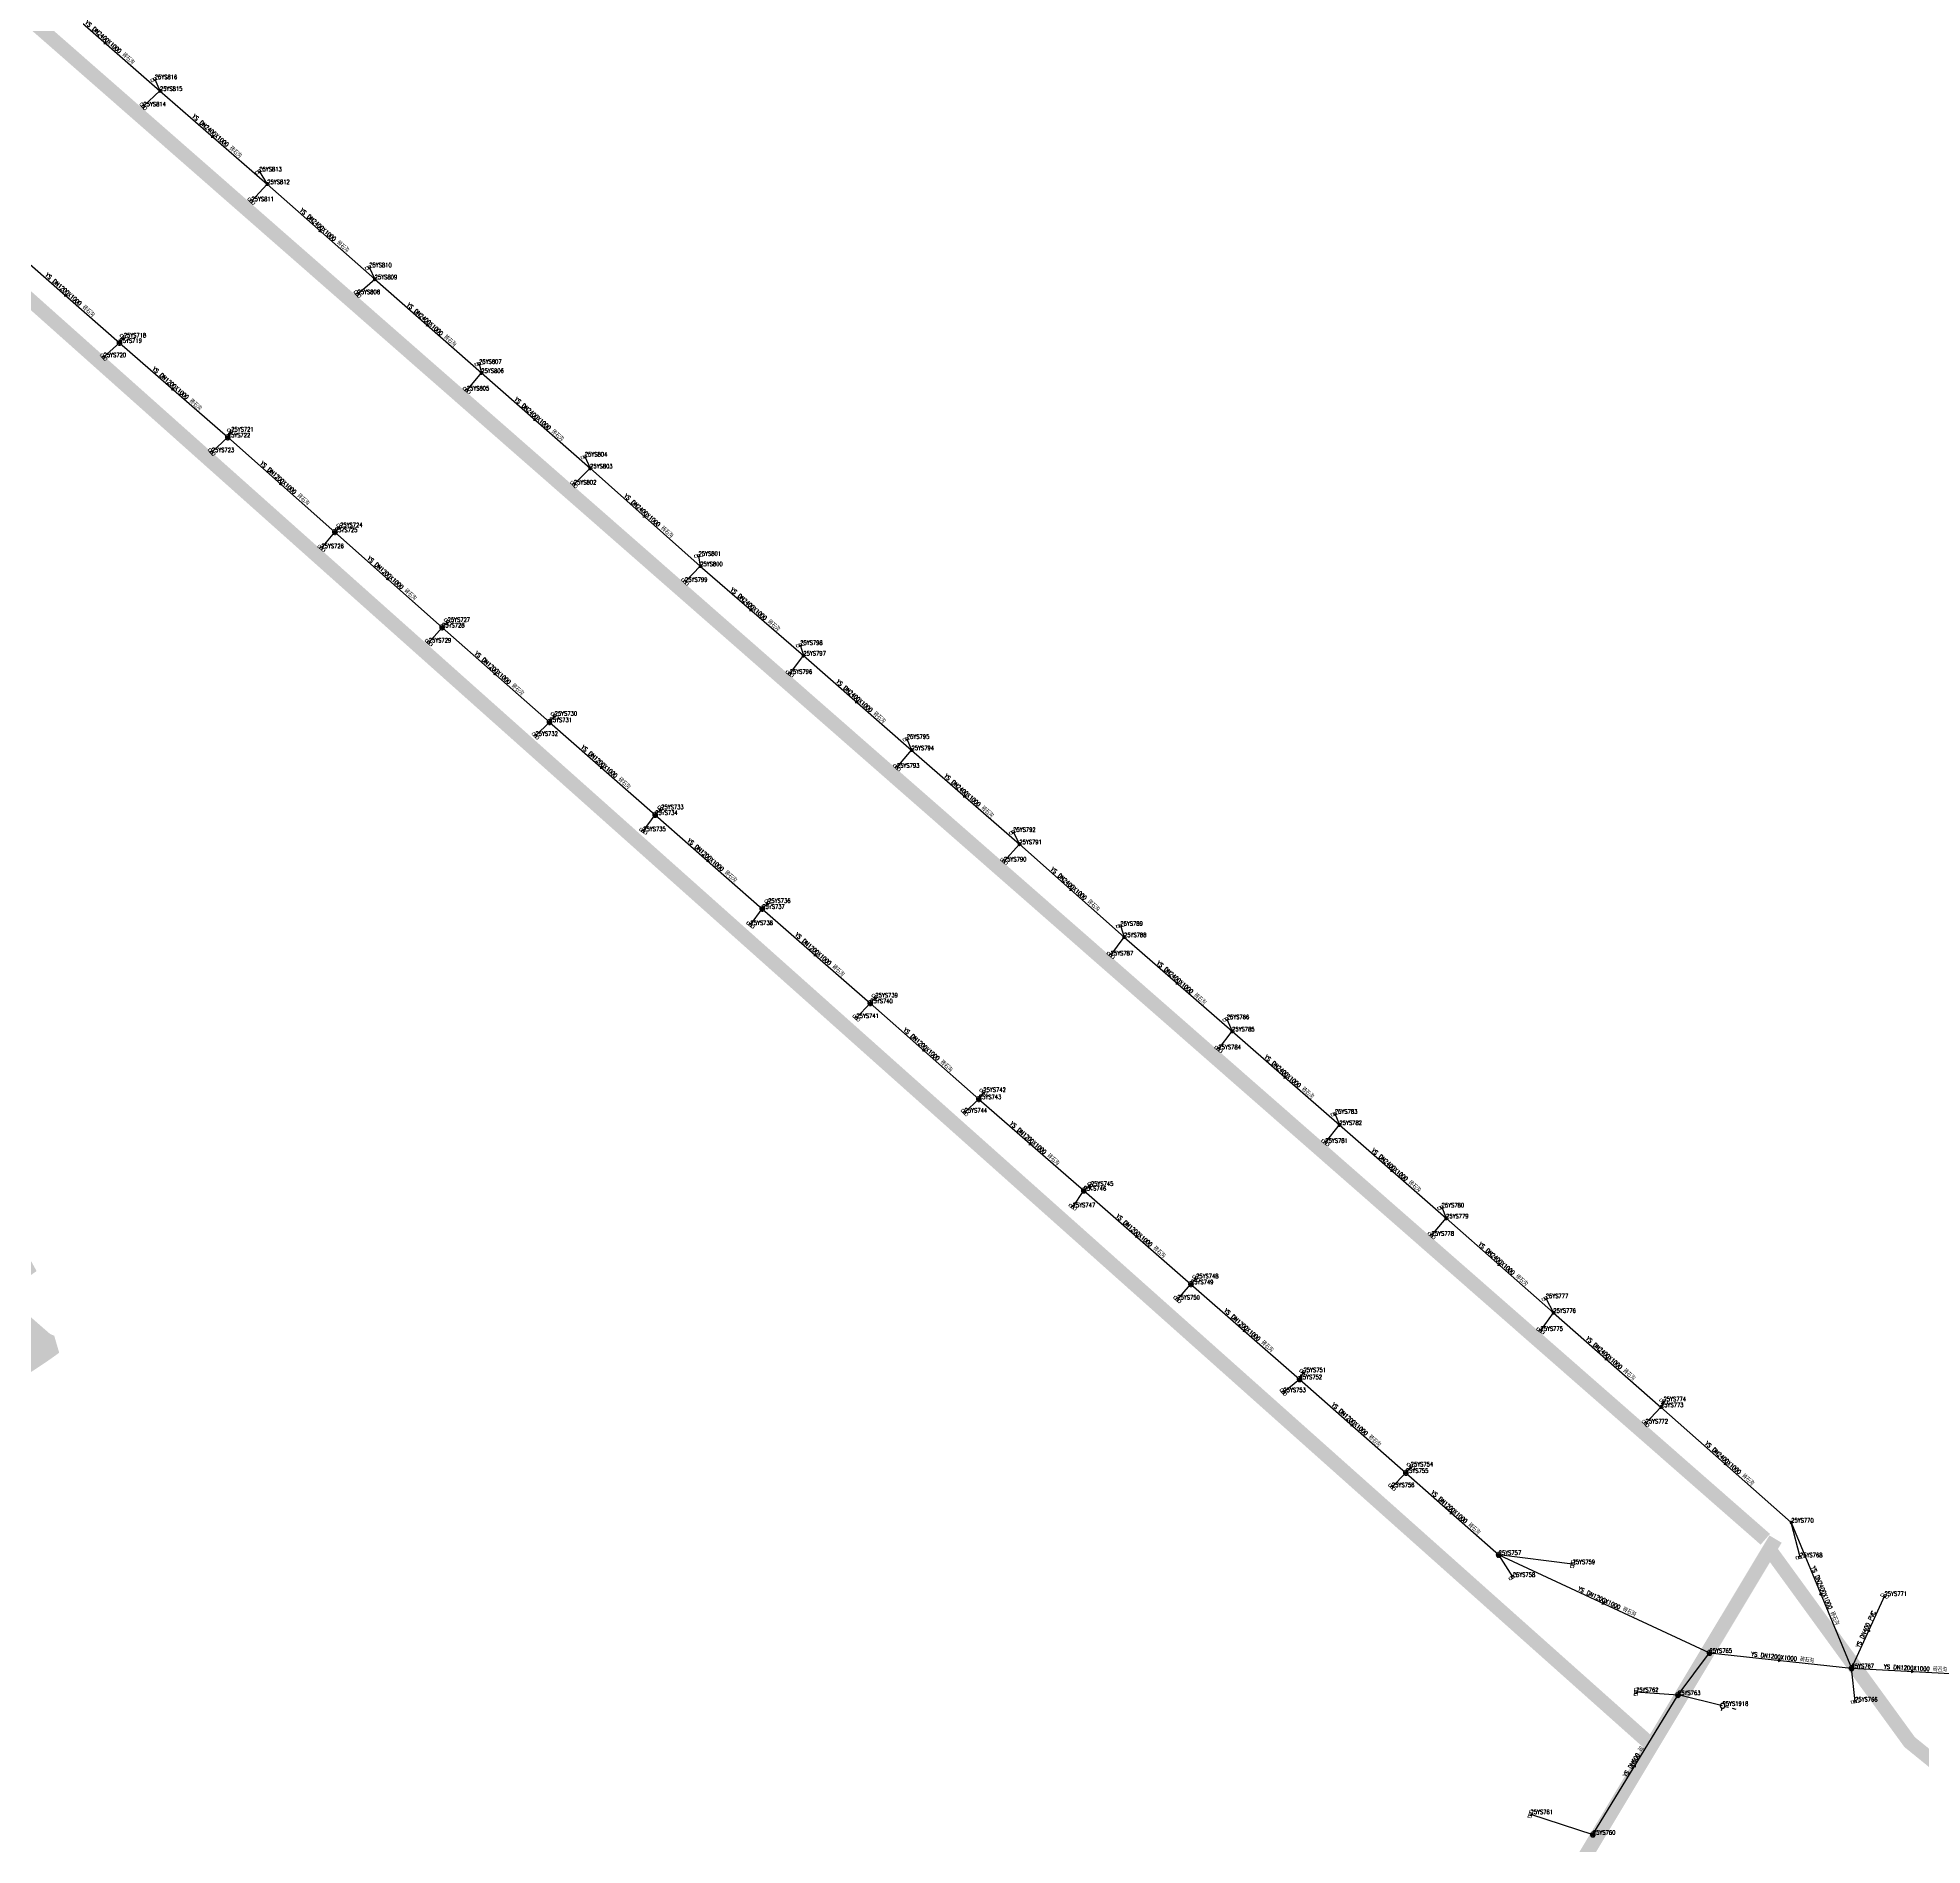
# Model space of a CAD drawing. Extents: x 78813 to 99477, y 2421021 to 2448125.
# Drawn here: x 88124.9 to 88521.8, y 2428303.8 to 2428684.7 of the extents above; entities that cross this region are included whole.
import ezdxf
from ezdxf.enums import TextEntityAlignment as Align

# ---------------------------------------------------------------- set-up
doc = ezdxf.new("R2010")
doc.units = 0
doc.set_wipeout_variables(frame=1)
doc.layers.get('0').update_dxf_attribs({"linetype": 'CONTINUOUS'})
doc.layers.add('DX_YS', color=42, linetype='CONTINUOUS')
doc.layers.add('道路', color=5, linetype='CONTINUOUS')
doc.layers.add('YSLINE', color=7, linetype='CONTINUOUS', true_color=0xcc9900)
doc.layers.add('道路名称', color=7, linetype='CONTINUOUS', lineweight=0)
doc.styles.add('CcNameZT', font='txt.SHX', dxfattribs={"width": 0.8, "bigfont": 'HZTXT.SHX'})
doc.styles.add('PointNameZT', font='txt.SHX', dxfattribs={"width": 0.8, "bigfont": 'HZTXT.SHX'})
doc.styles.add('宋体0.7', font='', dxfattribs={"width": 0.7})
doc.styles.get('宋体0.7').set_extended_font_data('SimSun')

# ---------------------------------------------------------------- blocks, each defined once
blk = doc.blocks.new('PS雨篦')
blk.add_lwpolyline([(-1.5, 0.5), (0, 0.5), (1.5, 0.5), (1.5, -0.5), (0, -0.5), (-1.5, -0.5)], close=True)
blk.add_wipeout([(-1.5, 0.5), (0, 0.5), (1.5, 0.5), (1.5, -0.5), (0, -0.5), (-1.5, -0.5)])
for p, q in [((-0.51, -0.5), (-0.51, 0.5)), ((0.49, -0.5), (0.49, 0.5))]:
    blk.add_line(p, q)
blk = doc.blocks.new('GC546')
at = {"color": 0}
for p in [(0.866, 0.5), (0.866, -0.5)]:
    blk.add_line(p, (0, 0), dxfattribs=at)
blk = doc.blocks.new('PS雨水井')
blk.add_lwpolyline([(1, 0), (1, 0.07), (0.99, 0.14), (0.98, 0.21), (0.96, 0.28), (0.94, 0.34), (0.91, 0.41), (0.88, 0.47), (0.85, 0.53), (0.81, 0.59), (0.77, 0.64), (0.72, 0.69), (0.67, 0.74), (0.62, 0.79), (0.56, 0.83), (0.5, 0.87), (0.44, 0.9), (0.37, 0.93), (0.31, 0.95), (0.24, 0.97), (0.17, 0.98), (0.1, 0.99), (0.03, 1), (-0.03, 1), (-0.1, 0.99), (-0.17, 0.98), (-0.24, 0.97), (-0.31, 0.95), (-0.37, 0.93), (-0.44, 0.9), (-0.5, 0.87), (-0.56, 0.83), (-0.62, 0.79), (-0.67, 0.74), (-0.72, 0.69), (-0.77, 0.64), (-0.81, 0.59), (-0.85, 0.53), (-0.88, 0.47), (-0.91, 0.41), (-0.94, 0.34), (-0.96, 0.28), (-0.98, 0.21), (-0.99, 0.14), (-1, 0.07), (-1, 0), (-1, -0.07), (-0.99, -0.14), (-0.98, -0.21), (-0.96, -0.28), (-0.94, -0.34), (-0.91, -0.41), (-0.88, -0.47), (-0.85, -0.53), (-0.81, -0.59), (-0.77, -0.64), (-0.72, -0.69), (-0.67, -0.74), (-0.62, -0.79), (-0.56, -0.83), (-0.5, -0.87), (-0.44, -0.9), (-0.37, -0.93), (-0.31, -0.95), (-0.24, -0.97), (-0.17, -0.98), (-0.1, -0.99), (-0.03, -1), (0.03, -1), (0.1, -0.99), (0.17, -0.98), (0.24, -0.97), (0.31, -0.95), (0.37, -0.93), (0.44, -0.9), (0.5, -0.87), (0.56, -0.83), (0.62, -0.79), (0.67, -0.74), (0.72, -0.69), (0.77, -0.64), (0.81, -0.59), (0.85, -0.53), (0.88, -0.47), (0.91, -0.41), (0.94, -0.34), (0.96, -0.28), (0.98, -0.21), (0.99, -0.14), (1, 0)], close=True)
blk.add_wipeout([(1, 0), (1, 0.07), (0.99, 0.14), (0.98, 0.21), (0.96, 0.28), (0.94, 0.34), (0.91, 0.41), (0.88, 0.47), (0.85, 0.53), (0.81, 0.59), (0.77, 0.64), (0.72, 0.69), (0.67, 0.74), (0.62, 0.79), (0.56, 0.83), (0.5, 0.87), (0.44, 0.9), (0.37, 0.93), (0.31, 0.95), (0.24, 0.97), (0.17, 0.98), (0.1, 0.99), (0.03, 1), (-0.03, 1), (-0.1, 0.99), (-0.17, 0.98), (-0.24, 0.97), (-0.31, 0.95), (-0.37, 0.93), (-0.44, 0.9), (-0.5, 0.87), (-0.56, 0.83), (-0.62, 0.79), (-0.67, 0.74), (-0.72, 0.69), (-0.77, 0.64), (-0.81, 0.59), (-0.85, 0.53), (-0.88, 0.47), (-0.91, 0.41), (-0.94, 0.34), (-0.96, 0.28), (-0.98, 0.21), (-0.99, 0.14), (-1, 0.07), (-1, 0), (-1, -0.07), (-0.99, -0.14), (-0.98, -0.21), (-0.96, -0.28), (-0.94, -0.34), (-0.91, -0.41), (-0.88, -0.47), (-0.85, -0.53), (-0.81, -0.59), (-0.77, -0.64), (-0.72, -0.69), (-0.67, -0.74), (-0.62, -0.79), (-0.56, -0.83), (-0.5, -0.87), (-0.44, -0.9), (-0.37, -0.93), (-0.31, -0.95), (-0.24, -0.97), (-0.17, -0.98), (-0.1, -0.99), (-0.03, -1), (0.03, -1), (0.1, -0.99), (0.17, -0.98), (0.24, -0.97), (0.31, -0.95), (0.37, -0.93), (0.44, -0.9), (0.5, -0.87), (0.56, -0.83), (0.62, -0.79), (0.67, -0.74), (0.72, -0.69), (0.77, -0.64), (0.81, -0.59), (0.85, -0.53), (0.88, -0.47), (0.91, -0.41), (0.94, -0.34), (0.96, -0.28), (0.98, -0.21), (0.99, -0.14)])
for p, q in [((-1, 0), (0, 0)), ((-0.88, 0.48), (0, 0.47)), ((0, 1), (0, 0)), ((0, 0.47), (0.88, 0.47)), ((0, 0), (0, -1)), ((0, 0), (1, 0)), ((-0.88, -0.48), (0, -0.48)), ((0, -0.48), (0.88, -0.48))]:
    blk.add_line(p, q)
blk = doc.blocks.new('PS管线点')
blk.add_wipeout([(0.5, 0), (0.5, 0.03), (0.5, 0.07), (0.49, 0.1), (0.48, 0.14), (0.47, 0.17), (0.46, 0.2), (0.44, 0.23), (0.42, 0.26), (0.4, 0.29), (0.38, 0.32), (0.36, 0.35), (0.33, 0.37), (0.31, 0.39), (0.28, 0.41), (0.25, 0.43), (0.22, 0.45), (0.19, 0.46), (0.15, 0.48), (0.12, 0.49), (0.09, 0.49), (0.05, 0.5), (0.02, 0.5), (-0.02, 0.5), (-0.05, 0.5), (-0.09, 0.49), (-0.12, 0.49), (-0.15, 0.48), (-0.19, 0.46), (-0.22, 0.45), (-0.25, 0.43), (-0.28, 0.41), (-0.31, 0.39), (-0.33, 0.37), (-0.36, 0.35), (-0.38, 0.32), (-0.4, 0.29), (-0.42, 0.26), (-0.44, 0.23), (-0.46, 0.2), (-0.47, 0.17), (-0.48, 0.14), (-0.49, 0.1), (-0.5, 0.07), (-0.5, 0.03), (-0.5, 0), (-0.5, -0.03), (-0.5, -0.07), (-0.49, -0.1), (-0.48, -0.14), (-0.47, -0.17), (-0.46, -0.2), (-0.44, -0.23), (-0.42, -0.26), (-0.4, -0.29), (-0.38, -0.32), (-0.36, -0.35), (-0.33, -0.37), (-0.31, -0.39), (-0.28, -0.41), (-0.25, -0.43), (-0.22, -0.45), (-0.19, -0.46), (-0.15, -0.48), (-0.12, -0.49), (-0.09, -0.49), (-0.05, -0.5), (-0.02, -0.5), (0.02, -0.5), (0.05, -0.5), (0.09, -0.49), (0.12, -0.49), (0.15, -0.48), (0.19, -0.46), (0.22, -0.45), (0.25, -0.43), (0.28, -0.41), (0.31, -0.39), (0.33, -0.37), (0.36, -0.35), (0.38, -0.32), (0.4, -0.29), (0.42, -0.26), (0.44, -0.23), (0.46, -0.2), (0.47, -0.17), (0.48, -0.14), (0.49, -0.1), (0.5, -0.07)])
blk.add_lwpolyline([(0.5, 0), (0.5, 0.03), (0.5, 0.07), (0.49, 0.1), (0.48, 0.14), (0.47, 0.17), (0.46, 0.2), (0.44, 0.23), (0.42, 0.26), (0.4, 0.29), (0.38, 0.32), (0.36, 0.35), (0.33, 0.37), (0.31, 0.39), (0.28, 0.41), (0.25, 0.43), (0.22, 0.45), (0.19, 0.46), (0.15, 0.48), (0.12, 0.49), (0.09, 0.49), (0.05, 0.5), (0.02, 0.5), (-0.02, 0.5), (-0.05, 0.5), (-0.09, 0.49), (-0.12, 0.49), (-0.15, 0.48), (-0.19, 0.46), (-0.22, 0.45), (-0.25, 0.43), (-0.28, 0.41), (-0.31, 0.39), (-0.33, 0.37), (-0.36, 0.35), (-0.38, 0.32), (-0.4, 0.29), (-0.42, 0.26), (-0.44, 0.23), (-0.46, 0.2), (-0.47, 0.17), (-0.48, 0.14), (-0.49, 0.1), (-0.5, 0.07), (-0.5, 0.03), (-0.5, 0), (-0.5, -0.03), (-0.5, -0.07), (-0.49, -0.1), (-0.48, -0.14), (-0.47, -0.17), (-0.46, -0.2), (-0.44, -0.23), (-0.42, -0.26), (-0.4, -0.29), (-0.38, -0.32), (-0.36, -0.35), (-0.33, -0.37), (-0.31, -0.39), (-0.28, -0.41), (-0.25, -0.43), (-0.22, -0.45), (-0.19, -0.46), (-0.15, -0.48), (-0.12, -0.49), (-0.09, -0.49), (-0.05, -0.5), (-0.02, -0.5), (0.02, -0.5), (0.05, -0.5), (0.09, -0.49), (0.12, -0.49), (0.15, -0.48), (0.19, -0.46), (0.22, -0.45), (0.25, -0.43), (0.28, -0.41), (0.31, -0.39), (0.33, -0.37), (0.36, -0.35), (0.38, -0.32), (0.4, -0.29), (0.42, -0.26), (0.44, -0.23), (0.46, -0.2), (0.47, -0.17), (0.48, -0.14), (0.49, -0.1), (0.5, -0.07), (0.5, 0)], close=True)
blk = doc.blocks.new('PS预留口')
blk.add_lwpolyline([(4.2, 0), (5.8, 0)])
blk.add_wipeout([(1, 0), (1, 0.07), (0.99, 0.14), (0.98, 0.21), (0.96, 0.28), (0.94, 0.34), (0.91, 0.41), (0.88, 0.47), (0.85, 0.53), (0.81, 0.59), (0.77, 0.64), (0.72, 0.69), (0.67, 0.74), (0.62, 0.79), (0.56, 0.83), (0.5, 0.87), (0.44, 0.9), (0.37, 0.93), (0.31, 0.95), (0.24, 0.97), (0.17, 0.98), (0.1, 0.99), (0.03, 1), (-0.03, 1), (-0.1, 0.99), (-0.17, 0.98), (-0.24, 0.97), (-0.31, 0.95), (-0.37, 0.93), (-0.44, 0.9), (-0.5, 0.87), (-0.56, 0.83), (-0.62, 0.79), (-0.67, 0.74), (-0.72, 0.69), (-0.77, 0.64), (-0.81, 0.59), (-0.85, 0.53), (-0.88, 0.47), (-0.91, 0.41), (-0.94, 0.34), (-0.96, 0.28), (-0.98, 0.21), (-0.99, 0.14), (-1, 0.07), (-1, 0), (-1, -0.07), (-0.99, -0.14), (-0.98, -0.21), (-0.96, -0.28), (-0.94, -0.34), (-0.91, -0.41), (-0.88, -0.47), (-0.85, -0.53), (-0.81, -0.59), (-0.77, -0.64), (-0.72, -0.69), (-0.67, -0.74), (-0.62, -0.79), (-0.56, -0.83), (-0.5, -0.87), (-0.44, -0.9), (-0.37, -0.93), (-0.31, -0.95), (-0.24, -0.97), (-0.17, -0.98), (-0.1, -0.99), (-0.03, -1), (0.03, -1), (0.1, -0.99), (0.17, -0.98), (0.24, -0.97), (0.31, -0.95), (0.37, -0.93), (0.44, -0.9), (0.5, -0.87), (0.56, -0.83), (0.62, -0.79), (0.67, -0.74), (0.72, -0.69), (0.77, -0.64), (0.81, -0.59), (0.85, -0.53), (0.88, -0.47), (0.91, -0.41), (0.94, -0.34), (0.96, -0.28), (0.98, -0.21), (0.99, -0.14)])
blk.add_line((1, 0), (2.6, 0))
blk.add_lwpolyline([(1, 0), (1, 0.07), (0.99, 0.14), (0.98, 0.21), (0.96, 0.28), (0.94, 0.34), (0.91, 0.41), (0.88, 0.47), (0.85, 0.53), (0.81, 0.59), (0.77, 0.64), (0.72, 0.69), (0.67, 0.74), (0.62, 0.79), (0.56, 0.83), (0.5, 0.87), (0.44, 0.9), (0.37, 0.93), (0.31, 0.95), (0.24, 0.97), (0.17, 0.98), (0.1, 0.99), (0.03, 1), (-0.03, 1), (-0.1, 0.99), (-0.17, 0.98), (-0.24, 0.97), (-0.31, 0.95), (-0.37, 0.93), (-0.44, 0.9), (-0.5, 0.87), (-0.56, 0.83), (-0.62, 0.79), (-0.67, 0.74), (-0.72, 0.69), (-0.77, 0.64), (-0.81, 0.59), (-0.85, 0.53), (-0.88, 0.47), (-0.91, 0.41), (-0.94, 0.34), (-0.96, 0.28), (-0.98, 0.21), (-0.99, 0.14), (-1, 0.07), (-1, 0), (-1, -0.07), (-0.99, -0.14), (-0.98, -0.21), (-0.96, -0.28), (-0.94, -0.34), (-0.91, -0.41), (-0.88, -0.47), (-0.85, -0.53), (-0.81, -0.59), (-0.77, -0.64), (-0.72, -0.69), (-0.67, -0.74), (-0.62, -0.79), (-0.56, -0.83), (-0.5, -0.87), (-0.44, -0.9), (-0.37, -0.93), (-0.31, -0.95), (-0.24, -0.97), (-0.17, -0.98), (-0.1, -0.99), (-0.03, -1), (0.03, -1), (0.1, -0.99), (0.17, -0.98), (0.24, -0.97), (0.31, -0.95), (0.37, -0.93), (0.44, -0.9), (0.5, -0.87), (0.56, -0.83), (0.62, -0.79), (0.67, -0.74), (0.72, -0.69), (0.77, -0.64), (0.81, -0.59), (0.85, -0.53), (0.88, -0.47), (0.91, -0.41), (0.94, -0.34), (0.96, -0.28), (0.98, -0.21), (0.99, -0.14), (1, 0)], close=True)
for points in [[(0, 1), (0, 2)], [(0, -2), (0, -1)]]:
    blk.add_lwpolyline(points)

msp = doc.modelspace()

# ---------------------------------------------------------------- block references
at = {"layer": 'DX_YS', "yscale": 0.5, "zscale": 0.5}
for p, xscale, rotation in [((88139.31, 2428683.38, -0.06), 0.4999999999330828, 138.811385430074), ((88161.92, 2428663.67, -0.07), 0.5000000000248158, 139.0081829275764), ((88184.53, 2428643.82, -0.06), 0.5000000000861484, 138.4600836943653), ((88130.94, 2428630.21, 0.77), 0.5000000001359923, 138.6704766716027), ((88207.08, 2428623.93, 0.06), 0.4999999999159124, 138.7015924785446), ((88153.5, 2428610.45, 0.76), 0.4999999999485993, 138.8811477616203), ((88229.77, 2428604.01, 0.28), 0.5000000000012994, 138.7394426717123), ((88176.19, 2428590.51, 0.78), 0.4999999999679078, 138.5007369138855), ((88252.82, 2428583.66, 0.46), 0.4999999999832415, 138.3693742809312), ((88198.76, 2428570.49, 0.81), 0.5000000001264766, 138.3505531153982), ((88275.28, 2428563.93, 0.59), 0.4999999999597586, 139.0524919222914), ((88221.36, 2428550.48, 0.86), 0.5000000000812644, 138.5957674522477), ((88297.53, 2428544.55, 0.67), 0.4999999998730018, 138.8560958205242), ((88243.8, 2428530.72, 0.83), 0.4999999999633657, 138.6947315451517), ((88320.29, 2428524.68, 0.67), 0.5000000000737278, 138.8984821107776), ((88266.21, 2428511.06, 0.83), 0.4999999999900341, 138.7727427679446), ((88342.66, 2428504.98, 0.63), 0.4999999999270877, 138.3721104273048), ((88288.86, 2428491.22, 0.88), 0.5000000000181094, 138.8101510758511), ((88365.06, 2428485.27, 0.6), 0.4999999999739376, 138.9105884505693), ((88311.67, 2428471.17, 0.89), 0.4999999998594847, 138.5352710591512), ((88387.75, 2428465.47, 0.56), 0.4999999999200548, 138.8983200750661), ((88334.15, 2428451.42, 0.86), 0.4999999998638353, 138.889810111042), ((88410.29, 2428445.78, 0.47), 0.5000000001135537, 138.7835630987445), ((88356.49, 2428431.92, 0.85), 0.4999999998460968, 138.8755540752688), ((88432.81, 2428426, 0.49), 0.5000000000874283, 138.6550242722175), ((88379.23, 2428412.05, 0.88), 0.4999999998947676, 138.829496428665), ((88455.44, 2428406.12, 0.68), 0.4999999999510853, 138.7454439032812), ((88401.86, 2428392.18, 0.82), 0.4999999999329641, 138.5947968410399), ((88480.49, 2428384.01, 0.72), 0.5000000001143377, 138.4304530168421), ((88422.83, 2428373.67, 0.73), 0.4999999999409894, 138.5190929585116), ((88454.81, 2428354.71, 0.76), 0.5000000000608733, 155.079161883942), ((88500.57, 2428356.5, 0.69), 0.4999999998389701, 112.5360618418191), ((88510.41, 2428348.76, 3.01), 0.5000000001979956, 65.51409066020604), ((88491.98, 2428342.77, 0.78), 0.4999999999928442, 173.8258362254298), ((88519.97, 2428340.46, 0.76), 0.5000000000029868, 176.9817886640461), ((88461.4, 2428320.8, 2.43), 0.4999999998212341, 238.6293147793643)]:
    msp.add_blockref('GC546', p, dxfattribs=dict(at, xscale=xscale, rotation=rotation))

# ---------------------------------------------------------------- texts
at = {"layer": 'DX_YS', "style": 'CcNameZT', "width": 0.8}
for s, rotation, p in [(' YS DN2400X1000 砖石沟', 318.8114, (88139.48, 2428683.57, -0.07)), (' YS DN2400X1000 砖石沟', 319.0082, (88162.08, 2428663.86, -0.05)), (' YS DN2400X1000 砖石沟', 318.4601, (88184.7, 2428644.01, -0.08)), (' YS DN1200X1000 砖石沟', 318.6705, (88131.1, 2428630.4, 0.82)), (' YS DN2400X1000 砖石沟', 318.7016, (88207.25, 2428624.12, -0.04)), (' YS DN1200X1000 砖石沟', 318.8811, (88153.66, 2428610.64, 0.73)), (' YS DN2400X1000 砖石沟', 318.7394, (88229.93, 2428604.2, 0.17)), (' YS DN1200X1000 砖石沟', 318.5007, (88176.35, 2428590.7, 0.78)), (' YS DN2400X1000 砖石沟', 318.3694, (88252.99, 2428583.85, 0.39)), (' YS DN1200X1000 砖石沟', 318.3505, (88198.92, 2428570.68, 0.78)), (' YS DN2400X1000 砖石沟', 319.0525, (88275.44, 2428564.12, 0.53)), (' YS DN1200X1000 砖石沟', 318.5958, (88221.52, 2428550.66, 0.84)), (' YS DN2400X1000 砖石沟', 318.8561, (88297.7, 2428544.74, 0.65)), (' YS DN1200X1000 砖石沟', 318.6947, (88243.97, 2428530.91, 0.88)), (' YS DN2400X1000 砖石沟', 318.8985, (88320.45, 2428524.87, 0.68)), (' YS DN1200X1000 砖石沟', 318.7727, (88266.37, 2428511.25, 0.77)), (' YS DN2400X1000 砖石沟', 318.3721, (88342.83, 2428505.17, 0.65)), (' YS DN1200X1000 砖石沟', 318.8101, (88289.02, 2428491.41, 0.88)), (' YS DN2400X1000 砖石沟', 318.9106, (88365.23, 2428485.45, 0.6)), (' YS DN1200X1000 砖石沟', 318.5353, (88311.83, 2428471.35, 0.88)), (' YS DN2400X1000 砖石沟', 318.8983, (88387.92, 2428465.66, 0.61)), (' YS DN1200X1000 砖石沟', 318.8898, (88334.31, 2428451.61, 0.9)), (' YS DN2400X1000 砖石沟', 318.7836, (88410.45, 2428445.96, 0.52)), (' YS DN1200X1000 砖石沟', 318.8755, (88356.65, 2428432.11, 0.82)), (' YS DN2400X1000 砖石沟', 318.655, (88432.98, 2428426.19, 0.43)), (' YS DN1200X1000 砖石沟', 318.8295, (88379.39, 2428412.24, 0.88)), (' YS DN2400X1000 砖石沟', 318.7454, (88455.61, 2428406.31, 0.56)), (' YS DN1200X1000 砖石沟', 318.5948, (88402.03, 2428392.36, 0.89)), (' YS DN2400X1000 砖石沟', 318.4304, (88480.66, 2428384.2, 0.8)), (' YS DN1200X1000 砖石沟', 318.5191, (88422.99, 2428373.85, 0.75)), (' YS DN2400X1000 砖石沟', 292.5361, (88500.81, 2428356.6, 0.64)), (' YS DN1200X1000 砖石沟', 335.0792, (88454.91, 2428354.93, 0.71)), (' YS DN400 PVC', 65.5141, (88510.18, 2428348.87, 3.22)), (' YS DN1200X1000 砖石沟', 353.8258, (88492, 2428343.02, 0.81)), (' YS DN1200X1000 砖石沟', 356.9818, (88519.99, 2428340.71, 0.74)), (' YS DN600 砼', 58.6293, (88461.19, 2428320.93, 2.55))]:
    msp.add_text(s, height=0.9, rotation=rotation, dxfattribs=at).set_placement(p, align=Align.CENTER)
at = {"layer": 'DX_YS', "style": 'PointNameZT', "width": 0.8}
for s, p in [('25YS816', (88149.52, 2428675.95, 1.93)), ('25YS815', (88150.62, 2428673.49, -0.05)), ('25YS814', (88147.13, 2428670.24, 1.93)), ('25YS813', (88171.54, 2428656.54, 1.84)), ('25YS812', (88173.22, 2428653.85, -0.08)), ('25YS811', (88169.88, 2428650.24, 1.79)), ('25YS810', (88194.7, 2428636.33, 1.59)), ('25YS809', (88195.85, 2428633.8, -0.04)), ('25YS808', (88192.23, 2428630.67, 1.76)), ('25YS719', (88142.09, 2428620.41, 0.73)), ('25YS718', (88142.99, 2428621.54, 2.4)), ('25YS720', (88138.75, 2428617.39, 2.55)), ('25YS807', (88217.83, 2428615.99, 2)), ('25YS806', (88218.31, 2428614.06, 0.17)), ('25YS805', (88215.24, 2428610.37, 1.82)), ('25YS722', (88164.91, 2428600.49, 0.78)), ('25YS721', (88165.62, 2428601.7, 2.18)), ('25YS723', (88161.53, 2428597.38, 2.48)), ('25YS804', (88240.12, 2428596.46, 2.09)), ('25YS803', (88241.22, 2428593.96, 0.39)), ('25YS802', (88237.8, 2428590.56, 2.02)), ('25YS725', (88187.47, 2428580.53, 0.78)), ('25YS724', (88188.56, 2428581.58, 2.19)), ('25YS726', (88184.63, 2428577.13, 2.42)), ('25YS801', (88264.07, 2428575.54, 2.03)), ('25YS800', (88264.42, 2428573.35, 0.53)), ('25YS799', (88261.21, 2428570.06, 2.15)), ('25YS727', (88211.21, 2428561.62, 2.23)), ('25YS729', (88207.24, 2428557.27, 2.44)), ('25YS728', (88210.04, 2428560.45, 0.84)), ('25YS798', (88285.47, 2428556.76, 2.1)), ('25YS797', (88286.14, 2428554.51, 0.65)), ('25YS796', (88283.26, 2428550.67, 2.12)), ('25YS730', (88233.75, 2428541.85, 2.23)), ('25YS732', (88229.7, 2428537.6, 2.35)), ('25YS731', (88232.67, 2428540.5, 0.88)), ('25YS795', (88307.94, 2428536.98, 2.1)), ('25YS794', (88308.93, 2428534.59, 0.68)), ('25YS793', (88305.85, 2428530.89, 2.1)), ('25YS734', (88254.93, 2428520.94, 0.77)), ('25YS733', (88256.19, 2428522.13, 2.27)), ('25YS735', (88252.41, 2428517.52, 2.32)), ('25YS792', (88330.33, 2428517.37, 2.16)), ('25YS791', (88331.64, 2428514.77, 0.65)), ('25YS790', (88328.39, 2428511.15, 2.34)), ('25YS737', (88277.49, 2428501.17, 0.88)), ('25YS736', (88278.71, 2428502.39, 2.25)), ('25YS738', (88275, 2428497.75, 2.34)), ('25YS789', (88352.91, 2428497.6, 2.19)), ('25YS788', (88353.68, 2428495.19, 0.6)), ('25YS787', (88350.88, 2428491.35, 2.32)), ('25YS740', (88300.23, 2428481.27, 0.88)), ('25YS739', (88301.32, 2428482.5, 2.34)), ('25YS741', (88297.31, 2428478.15, 2.43)), ('25YS786', (88375.32, 2428477.92, 2.25)), ('25YS785', (88376.45, 2428475.34, 0.61)), ('25YS784', (88373.57, 2428471.56, 2.39)), ('25YS742', (88324.05, 2428462.58, 2.37)), ('25YS744', (88320.11, 2428458.22, 2.49)), ('25YS743', (88323.1, 2428461.06, 0.9)), ('25YS783', (88398.1, 2428457.99, 2.33)), ('25YS782', (88399.06, 2428455.61, 0.52)), ('25YS781', (88396.08, 2428451.87, 2.41)), ('25YS746', (88345.2, 2428441.78, 0.82)), ('25YS745', (88346.71, 2428442.78, 2.38)), ('25YS747', (88342.87, 2428438.27, 2.56)), ('25YS780', (88420.59, 2428438.26, 2.18)), ('25YS779', (88421.52, 2428435.94, 0.43)), ('25YS778', (88418.46, 2428432.29, 2.41)), ('25YS749', (88367.78, 2428422.06, 0.88)), ('25YS748', (88368.86, 2428423.31, 2.38)), ('25YS750', (88364.91, 2428418.83, 2.61)), ('25YS777', (88442.52, 2428419.11, 2.46)), ('25YS776', (88444.11, 2428416.06, 0.56)), ('25YS775', (88441.4, 2428412.24, 2.54)), ('25YS752', (88390.67, 2428402.04, 0.89)), ('25YS751', (88391.5, 2428403.55, 2.44)), ('25YS753', (88387.25, 2428399.33, 2.79)), ('25YS773', (88466.78, 2428396.17, 0.8)), ('25YS774', (88467.33, 2428397.4, 2.93)), ('25YS772', (88463.53, 2428392.73, 2.71)), ('25YS755', (88413.05, 2428382.31, 0.75)), ('25YS754', (88414.07, 2428383.68, 2.18)), ('25YS756', (88410.12, 2428379.31, 2.6)), ('25YS770', (88494.21, 2428371.85, 0.63)), ('25YS757', (88432.6, 2428365.02, 0.71)), ('25YS759', (88448.16, 2428363.1, 3.09)), ('25YS768', (88496.07, 2428364.53, 3.07)), ('25YS758', (88435.56, 2428360.39, 3.08)), ('25YS771', (88513.88, 2428356.38, 3.22)), ('25YS765', (88477.01, 2428344.39, 0.82)), ('25YS767', (88506.94, 2428341.15, 0.74)), ('25YS762', (88461.52, 2428336.15, 3.12)), ('25YS763', (88470.37, 2428335.51, 2.3)), ('25YS1918', (88479.76, 2428333.23, 2.89)), ('25YS766', (88507.67, 2428334.12, 2.85)), ('25YS761', (88439.3, 2428310.42, 2.92)), ('25YS760', (88452.44, 2428306.09, 2.55))]:
    msp.add_text(s, height=0.9, dxfattribs=at).set_placement(p)
at = {"layer": '道路名称', "linetype": 'Continuous', "style": '宋体0.7', "width": 0.7}
msp.add_text('临港东路', height=70, rotation=318.8845, dxfattribs=at).set_placement((88013.05, 2428466.52), align=Align.MIDDLE)

# ---------------------------------------------------------------- next in the draw order: block references
at = {"layer": 'DX_YS', "yscale": 0.5, "zscale": 0.5}
for name, p, xscale, rotation in [('PS雨篦', (88149.52, 2428675.95, 1.93), 0.4999999999928186, 204.0787948064298), ('PS雨篦', (88147.13, 2428670.24, 1.93), 0.500000000010124, 312.9172802925214), ('PS雨篦', (88171.54, 2428656.54, 1.84), 0.4999999999807825, 212.0034650315814), ('PS雨篦', (88169.88, 2428650.24, 1.79), 0.5000000000371889, 317.3334398649625), ('PS雨篦', (88194.7, 2428636.33, 1.59), 0.5000000000259586, 204.3961428557597), ('PS雨篦', (88192.23, 2428630.67, 1.76), 0.5000000000075332, 310.8014787330369), ('PS雨篦', (88138.75, 2428617.39, 2.55), 0.4999999999949726, 312.1375947762436), ('PS雨篦', (88217.83, 2428615.99, 2), 0.499999999951348, 194.1271557477322), ('PS雨篦', (88215.24, 2428610.37, 1.82), 0.4999999999453932, 320.2723448936687), ('PS雨篦', (88161.53, 2428597.38, 2.48), 0.5000000000441099, 312.6515354064258), ('PS雨篦', (88240.12, 2428596.46, 2.09), 0.4999999999121172, 203.8730807819248), ('PS雨篦', (88237.8, 2428590.56, 2.02), 0.5000000000905296, 314.8406357676417), ('PS雨篦', (88184.63, 2428577.13, 2.42), 0.4999999999956283, 320.1132335660719), ('PS雨篦', (88264.07, 2428575.54, 2.03), 0.5000000000280325, 189.0933338519635), ('PS雨篦', (88261.21, 2428570.06, 2.15), 0.5000000001370798, 315.7488641893104), ('PS雨篦', (88207.24, 2428557.27, 2.44), 0.4999999998459172, 318.6144830928969), ('PS雨篦', (88285.47, 2428556.76, 2.1), 0.5000000000489027, 196.4818261862416), ('PS雨篦', (88283.26, 2428550.67, 2.12), 0.5000000001013364, 323.2232972111827), ('PS雨篦', (88307.94, 2428536.98, 2.1), 0.4999999999171878, 202.5111089435965), ('PS雨篦', (88305.85, 2428530.89, 2.1), 0.4999999999809476, 320.2218417000219), ('PS雨篦', (88252.41, 2428517.52, 2.32), 0.4999999999290449, 323.6757342323928), ('PS雨篦', (88330.33, 2428517.37, 2.16), 0.4999999999925651, 206.9003167672055), ('PS雨篦', (88328.39, 2428511.15, 2.34), 0.4999999999655035, 318.061740315407), ('PS雨篦', (88275, 2428497.75, 2.34), 0.4999999999256747, 323.98358241155), ('PS雨篦', (88352.91, 2428497.6, 2.19), 0.4999999999559798, 197.7041018141946), ('PS雨篦', (88350.88, 2428491.35, 2.32), 0.4999999999268255, 324.0080929055937), ('PS雨篦', (88375.32, 2428477.92, 2.25), 0.4999999999651379, 203.6153963210605), ('PS雨篦', (88373.57, 2428471.56, 2.39), 0.4999999999320687, 322.7267026801531), ('PS雨篦', (88398.1, 2428457.99, 2.33), 0.4999999999860056, 201.9588947704219), ('PS雨篦', (88396.08, 2428451.87, 2.41), 0.5000000001001171, 321.4935937210604), ('PS雨篦', (88342.87, 2428438.27, 2.56), 0.4999999998733203, 326.3929807417729), ('PS雨篦', (88420.59, 2428438.26, 2.18), 0.4999999999462924, 201.8355242503873), ('PS雨篦', (88418.46, 2428432.29, 2.41), 0.5000000001199667, 320.0324679057132), ('PS雨篦', (88364.91, 2428418.83, 2.61), 0.5000000001392739, 318.4313856407343), ('PS雨篦', (88442.52, 2428419.11, 2.46), 0.499999999980905, 207.4294900557586), ('PS雨篦', (88441.4, 2428412.24, 2.54), 0.5000000000394762, 324.6858712906256), ('PS雨篦', (88387.25, 2428399.33, 2.79), 0.499999999989877, 308.4180553472548), ('PS雨篦', (88467.33, 2428397.4, 2.93), 0.499999999914522, 155.7293788595003), ('PS雨篦', (88463.53, 2428392.73, 2.71), 0.4999999999592705, 316.6590436794834), ('PS雨篦', (88448.16, 2428363.1, 3.09), 0.4999999999318548, 82.95068532974109), ('PS雨篦', (88496.07, 2428364.53, 3.07), 0.4999999999416129, 14.32678377155519), ('PS雨篦', (88435.56, 2428360.39, 3.08), 0.5000000000067286, 32.58064044999072), ('PS雨篦', (88513.88, 2428356.38, 3.22), 0.5000000000355361, 155.5140906407336), ('PS雨篦', (88461.52, 2428336.15, 3.12), 0.4999999998419914, 265.8702171851538), ('PS预留口', (88479.76, 2428333.23, 2.89), 0.4999999999530151, 346.3378854644884), ('PS雨篦', (88507.67, 2428334.12, 2.85), 0.4999999999836576, 5.912258455147649), ('PS雨篦', (88439.3, 2428310.42, 2.92), 0.5000000001556867, 251.7576038876431)]:
    msp.add_blockref(name, p, dxfattribs=dict(at, xscale=xscale, rotation=rotation))
at = {"layer": 'DX_YS', "xscale": 0.5, "yscale": 0.5, "zscale": 0.5}
for name, p in [('PS雨水井', (88142.09, 2428620.41, 0.73)), ('PS雨水井', (88164.91, 2428600.49, 0.78)), ('PS雨水井', (88187.47, 2428580.53, 0.78)), ('PS雨水井', (88210.04, 2428560.45, 0.84)), ('PS雨水井', (88232.67, 2428540.5, 0.88)), ('PS雨水井', (88254.93, 2428520.94, 0.77)), ('PS雨水井', (88277.49, 2428501.17, 0.88)), ('PS雨水井', (88300.23, 2428481.27, 0.88)), ('PS雨水井', (88323.1, 2428461.06, 0.9)), ('PS雨水井', (88345.2, 2428441.78, 0.82)), ('PS雨水井', (88367.78, 2428422.06, 0.88)), ('PS管线点', (88444.11, 2428416.06, 0.56)), ('PS雨水井', (88390.67, 2428402.04, 0.89)), ('PS雨水井', (88413.05, 2428382.31, 0.75)), ('PS管线点', (88494.21, 2428371.85, 0.63)), ('PS雨水井', (88432.6, 2428365.02, 0.71)), ('PS雨水井', (88477.01, 2428344.39, 0.82)), ('PS雨水井', (88506.94, 2428341.15, 0.74)), ('PS雨水井', (88470.37, 2428335.51, 2.3)), ('PS雨水井', (88452.44, 2428306.09, 2.55))]:
    msp.add_blockref(name, p, dxfattribs=at)

# ---------------------------------------------------------------- next in the draw order: linework, layer by layer
at = {"layer": 'YSLINE'}
for p, q in [((88442.52, 2428419.11, 2.46), (88444.11, 2428416.06, 1.94)), ((88441.4, 2428412.24, 2.54), (88444.11, 2428416.06, 1.97)), ((88494.21, 2428371.85, 0.63), (88506.94, 2428341.15, 0.74)), ((88496.07, 2428364.53, 3.07), (88494.21, 2428371.85, 2.97)), ((88432.6, 2428365.02, 0.71), (88477.01, 2428344.39, 0.82)), ((88448.16, 2428363.1, 3.09), (88432.6, 2428365.02, 2.81)), ((88435.56, 2428360.39, 3.08), (88432.6, 2428365.02, 2.73)), ((88513.88, 2428356.38, 3.22), (88506.94, 2428341.15, 2.8)), ((88470.37, 2428335.51, 2.3), (88477.01, 2428344.39, 0.82)), ((88477.01, 2428344.39, 0.82), (88506.94, 2428341.15, 0.74)), ((88506.94, 2428341.15, 0.74), (88533, 2428339.78, 0.78)), ((88507.67, 2428334.12, 2.85), (88506.94, 2428341.15, 2.5)), ((88452.44, 2428306.09, 2.55), (88470.37, 2428335.51, 2.3)), ((88461.52, 2428336.15, 3.12), (88470.37, 2428335.51, 2.89)), ((88479.76, 2428333.23, 2.89), (88470.37, 2428335.51, 2.89)), ((88439.3, 2428310.42, 2.92), (88452.44, 2428306.09, 2.84))]:
    msp.add_line(p, q, dxfattribs=at)
at = {"layer": '道路', "const_width": 3, "flags": 128}
for points in [[(88490.91, 2428368.35), (88490.91, 2428368.35), (88226.56, 2427927.88), (88131.21, 2427530.81), (88117.83, 2427492.03), (88101.37, 2427461.64), (88070.6, 2427421.29), (87668.89, 2426919.76), (87439.34, 2426693.08), (87352.3, 2426587.72), (87304.07, 2426512.14), (87188.07, 2426317.77), (87054.17, 2426150.46), (86855.86, 2425902.41), (86705.55, 2425761.42), (86651.34, 2425663.59), (86724.11, 2425293.11), (86732.47, 2425238.52), (86722.35, 2425175.95), (86558.63, 2424959.81), (86415.4, 2424786.38)], [(88489.76, 2428366.01), (88519.16, 2428325.58), (88543.71, 2428305.64), (88618.7, 2428308.87), (88645.13, 2428307.79), (88681.82, 2428301.06), (88731.06, 2428281.62), (88782.78, 2428252.53), (88811.12, 2428236.08), (88841.39, 2428221.53), (88885.06, 2428203.55), (89049.18, 2428143.57)]]:
    msp.add_lwpolyline(points, dxfattribs=at)

# ---------------------------------------------------------------- next in the draw order: block references
at = {"layer": 'DX_YS', "xscale": 0.5, "yscale": 0.5, "zscale": 0.5}
for p in [(88150.62, 2428673.49, -0.05), (88173.22, 2428653.85, -0.08), (88195.85, 2428633.8, -0.04), (88218.31, 2428614.06, 0.17), (88241.22, 2428593.96, 0.39), (88264.42, 2428573.35, 0.53), (88286.14, 2428554.51, 0.65), (88308.93, 2428534.59, 0.68), (88331.64, 2428514.77, 0.65), (88353.68, 2428495.19, 0.6), (88376.45, 2428475.34, 0.61), (88399.06, 2428455.61, 0.52), (88421.52, 2428435.94, 0.43), (88466.78, 2428396.17, 0.8)]:
    msp.add_blockref('PS管线点', p, dxfattribs=at)
at = {"layer": 'DX_YS', "yscale": 0.5, "zscale": 0.5}
for p, xscale, rotation in [((88142.99, 2428621.54, 2.4), 0.5000000000243806, 141.4080338633876), ((88165.62, 2428601.7, 2.18), 0.5000000001013252, 149.5261783124865), ((88188.56, 2428581.58, 2.19), 0.4999999998958177, 133.8735427586068), ((88211.21, 2428561.62, 2.23), 0.4999999999833635, 134.9999999976418), ((88233.75, 2428541.85, 2.23), 0.4999999999063458, 141.4798994193352), ((88229.7, 2428537.6, 2.35), 0.5000000000832796, 314.2770015878149), ((88256.19, 2428522.13, 2.27), 0.5000000001712804, 133.3887620778156), ((88278.71, 2428502.39, 2.25), 0.4999999999001629, 134.7878816851891), ((88301.32, 2428482.5, 2.34), 0.5000000000431625, 138.4734419520814), ((88297.31, 2428478.15, 2.43), 0.4999999999413017, 316.8879796540052), ((88324.05, 2428462.58, 2.37), 0.5000000000758905, 148.0456370508033), ((88320.11, 2428458.22, 2.49), 0.5000000000158947, 313.5664315843527), ((88346.71, 2428442.78, 2.38), 0.5000000001860918, 123.3567012456091), ((88368.86, 2428423.31, 2.38), 0.5000000000335743, 139.2327622649091), ((88391.5, 2428403.55, 2.44), 0.4999999999076154, 151.1526833062682), ((88414.07, 2428383.68, 2.18), 0.499999999947993, 143.4591532633715), ((88410.12, 2428379.31, 2.6), 0.500000000158679, 315.7342733136136)]:
    msp.add_blockref('PS雨篦', p, dxfattribs=dict(at, xscale=xscale, rotation=rotation))

# ---------------------------------------------------------------- next in the draw order: linework, layer by layer
at = {"layer": 'YSLINE'}
for p, q in [((88128, 2428693.28, -0.07), (88150.62, 2428673.49, -0.05)), ((88147.13, 2428670.24, 1.93), (88150.62, 2428673.49, 1.32)), ((88149.52, 2428675.95, 1.93), (88150.62, 2428673.49, 1.29)), ((88150.62, 2428673.49, -0.05), (88173.22, 2428653.85, -0.08)), ((88169.88, 2428650.24, 1.79), (88173.22, 2428653.85, 1.36)), ((88171.54, 2428656.54, 1.84), (88173.22, 2428653.85, 0.75)), ((88173.22, 2428653.85, -0.08), (88195.85, 2428633.8, -0.04)), ((88119.79, 2428640.02, 0.82), (88142.09, 2428620.41, 0.73)), ((88192.23, 2428630.67, 1.76), (88195.85, 2428633.8, 1.36)), ((88194.7, 2428636.33, 1.59), (88195.85, 2428633.8, 1.31)), ((88195.85, 2428633.8, -0.04), (88218.31, 2428614.06, 0.17)), ((88142.99, 2428621.54, 2.4), (88142.09, 2428620.41, 1.93)), ((88138.75, 2428617.39, 2.55), (88142.09, 2428620.41, 1.98)), ((88142.09, 2428620.41, 0.73), (88164.91, 2428600.49, 0.78)), ((88215.24, 2428610.37, 1.82), (88218.31, 2428614.06, 1.55)), ((88217.83, 2428615.99, 2), (88218.31, 2428614.06, 0.92)), ((88218.31, 2428614.06, 0.17), (88241.22, 2428593.96, 0.39)), ((88165.62, 2428601.7, 2.18), (88164.91, 2428600.49, 2.11)), ((88161.53, 2428597.38, 2.48), (88164.91, 2428600.49, 2.11)), ((88164.91, 2428600.49, 0.78), (88187.47, 2428580.53, 0.78)), ((88237.8, 2428590.56, 2.02), (88241.22, 2428593.96, 1.77)), ((88240.12, 2428596.46, 2.09), (88241.22, 2428593.96, 1.08)), ((88241.22, 2428593.96, 0.39), (88264.42, 2428573.35, 0.53)), ((88188.56, 2428581.58, 2.19), (88187.47, 2428580.53, 2.13)), ((88184.63, 2428577.13, 2.42), (88187.47, 2428580.53, 2.09)), ((88187.47, 2428580.53, 0.78), (88210.04, 2428560.45, 0.84)), ((88264.07, 2428575.54, 2.03), (88264.42, 2428573.35, 1.14)), ((88261.21, 2428570.06, 2.15), (88264.42, 2428573.35, 1.79)), ((88264.42, 2428573.35, 0.53), (88286.14, 2428554.51, 0.65)), ((88211.21, 2428561.62, 2.23), (88210.04, 2428560.45, 1.92)), ((88207.24, 2428557.27, 2.44), (88210.04, 2428560.45, 1.92)), ((88210.04, 2428560.45, 0.84), (88232.67, 2428540.5, 0.88)), ((88283.26, 2428550.67, 2.12), (88286.14, 2428554.51, 1.93)), ((88285.47, 2428556.76, 2.1), (88286.14, 2428554.51, 1.2)), ((88286.14, 2428554.51, 0.65), (88308.93, 2428534.59, 0.68)), ((88233.75, 2428541.85, 2.23), (88232.67, 2428540.5, 2.15)), ((88229.7, 2428537.6, 2.35), (88232.67, 2428540.5, 2.15)), ((88232.67, 2428540.5, 0.88), (88254.93, 2428520.94, 0.77)), ((88305.85, 2428530.89, 2.1), (88308.93, 2428534.59, 1.88)), ((88307.94, 2428536.98, 2.1), (88308.93, 2428534.59, 1.27)), ((88308.93, 2428534.59, 0.68), (88331.64, 2428514.77, 0.65)), ((88256.19, 2428522.13, 2.27), (88254.93, 2428520.94, 2.15)), ((88252.41, 2428517.52, 2.32), (88254.93, 2428520.94, 2.05)), ((88254.93, 2428520.94, 0.77), (88277.49, 2428501.17, 0.88)), ((88328.39, 2428511.15, 2.34), (88331.64, 2428514.77, 1.84)), ((88330.33, 2428517.37, 2.16), (88331.64, 2428514.77, 1.38)), ((88331.64, 2428514.77, 0.65), (88353.68, 2428495.19, 0.6)), ((88278.71, 2428502.39, 2.25), (88277.49, 2428501.17, 2.16)), ((88275, 2428497.75, 2.34), (88277.49, 2428501.17, 2.16)), ((88277.49, 2428501.17, 0.88), (88300.23, 2428481.27, 0.88)), ((88350.88, 2428491.35, 2.32), (88353.68, 2428495.19, 2.01)), ((88352.91, 2428497.6, 2.19), (88353.68, 2428495.19, 1.52)), ((88353.68, 2428495.19, 0.6), (88376.45, 2428475.34, 0.61)), ((88301.32, 2428482.5, 2.34), (88300.23, 2428481.27, 2.19)), ((88297.31, 2428478.15, 2.43), (88300.23, 2428481.27, 2.25)), ((88300.23, 2428481.27, 0.88), (88323.1, 2428461.06, 0.9)), ((88373.57, 2428471.56, 2.39), (88376.45, 2428475.34, 2.04)), ((88375.32, 2428477.92, 2.25), (88376.45, 2428475.34, 1.67)), ((88376.45, 2428475.34, 0.61), (88399.06, 2428455.61, 0.52)), ((88324.05, 2428462.58, 2.37), (88323.1, 2428461.06, 2.2)), ((88320.11, 2428458.22, 2.49), (88323.1, 2428461.06, 2.2)), ((88323.1, 2428461.06, 0.9), (88345.2, 2428441.78, 0.82)), ((88396.08, 2428451.87, 2.41), (88399.06, 2428455.61, 1.92)), ((88398.1, 2428457.99, 2.33), (88399.06, 2428455.61, 1.73)), ((88399.06, 2428455.61, 0.52), (88421.52, 2428435.94, 0.43)), ((88346.71, 2428442.78, 2.38), (88345.2, 2428441.78, 2.35)), ((88342.87, 2428438.27, 2.56), (88345.2, 2428441.78, 2.35)), ((88345.2, 2428441.78, 0.82), (88367.78, 2428422.06, 0.88)), ((88418.46, 2428432.29, 2.41), (88421.52, 2428435.94, 1.85)), ((88420.59, 2428438.26, 2.18), (88421.52, 2428435.94, 1.82)), ((88421.52, 2428435.94, 0.43), (88444.11, 2428416.06, 0.56)), ((88368.86, 2428423.31, 2.38), (88367.78, 2428422.06, 2.35)), ((88364.91, 2428418.83, 2.61), (88367.78, 2428422.06, 2.27)), ((88367.78, 2428422.06, 0.88), (88390.67, 2428402.04, 0.89)), ((88444.11, 2428416.06, 0.56), (88466.78, 2428396.17, 0.8)), ((88391.5, 2428403.55, 2.44), (88390.67, 2428402.04, 2.42)), ((88387.25, 2428399.33, 2.79), (88390.67, 2428402.04, 2.42)), ((88390.67, 2428402.04, 0.89), (88413.05, 2428382.31, 0.75)), ((88463.53, 2428392.73, 2.71), (88466.78, 2428396.17, 2.8)), ((88467.33, 2428397.4, 2.93), (88466.78, 2428396.17, 2.7)), ((88466.78, 2428396.17, 0.8), (88494.21, 2428371.85, 0.63)), ((88414.07, 2428383.68, 2.18), (88413.05, 2428382.31, 2.4)), ((88410.12, 2428379.31, 2.6), (88413.05, 2428382.31, 2.4)), ((88413.05, 2428382.31, 0.75), (88432.6, 2428365.02, 0.71))]:
    msp.add_line(p, q, dxfattribs=at)
at = {"layer": '道路', "const_width": 3, "flags": 128}
for points in [[(83418.46, 2432865.07), (84960.96, 2431447.82), (86043.08, 2430511), (88488.76, 2428368.31)], [(88464.83, 2428324.89), (88464.83, 2428324.89), (88464.83, 2428324.89), (87801.99, 2428915.9), (87628.81, 2429072.45), (87387.56, 2429283.29)]]:
    msp.add_lwpolyline(points, dxfattribs=at)

doc.saveas('drawing.dxf')
